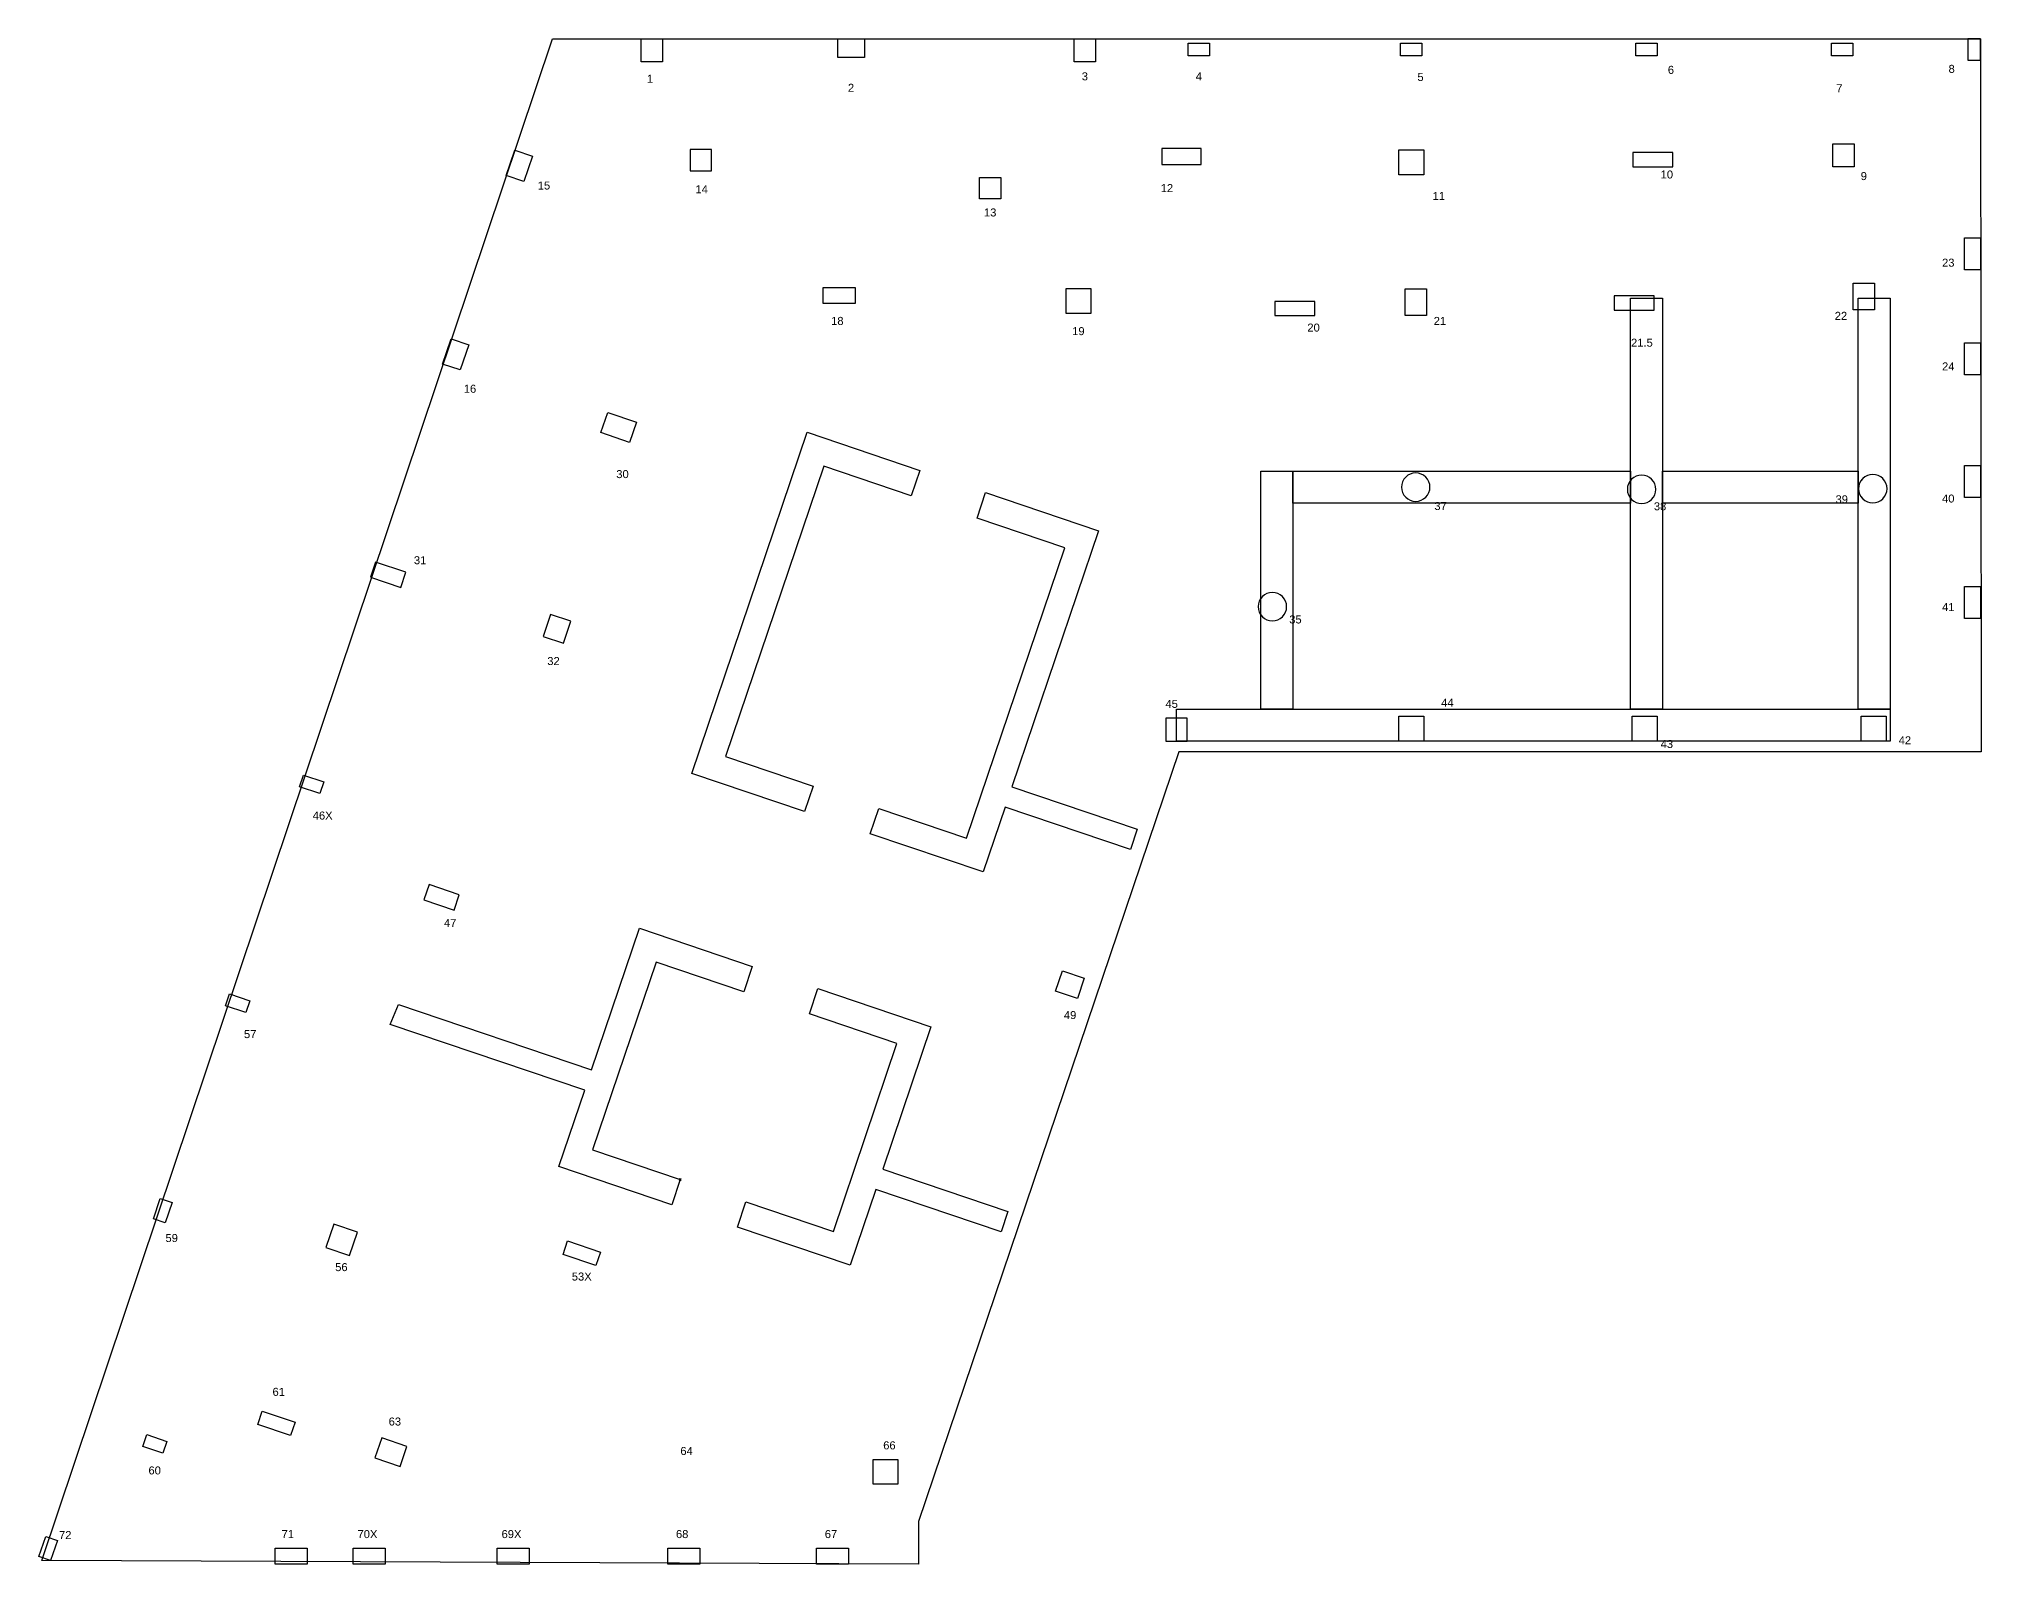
# Model space of a CAD drawing. Header units: inches. Extents: x 30 to 12637, y 0 to 49076.
# Drawn here: x 10451 to 12635, y 9000 to 10716 of the extents above; entities that cross this region are included whole.
import ezdxf

# ---------------------------------------------------------------- set-up
doc = ezdxf.new("R2010")
doc.units = ezdxf.units.IN
doc.header["$MEASUREMENT"] = 0
doc.header["$PDMODE"] = 35
for name, color, linetype in [('BEAM', 4, 'Continuous'), ('DATUM', 6, 'Continuous'), ('SLAB-RESIDENTIAL', 6, 'Continuous'), ('WALL', 1, 'Continuous')]:
    doc.layers.add(name, color=color, linetype=linetype)
doc.layers.add('COL-IDEN', color=171, linetype='Continuous', lineweight=30)
doc.layers.add('COLS', color=52, linetype='Continuous', lineweight=20)
doc.styles.add('Arial', font='arial.ttf', dxfattribs={"height": 9})

msp = doc.modelspace()

# ---------------------------------------------------------------- linework, layer by layer
at = {"layer": 'BEAM'}
for points in [[(12240.7, 9962.2), (12240.7, 10424.6), (12276.7, 10424.6), (12276.7, 9962.2), (12240.7, 9962.2)], [(12496.7, 9962.2), (12496.7, 10424.6), (12532.7, 10424.6), (12532.7, 9962.2), (12496.7, 9962.2)], [(11861.1, 9962.2), (11825.1, 9962.2), (11825.1, 10229.9), (11861.1, 10229.9)], [(11861.1, 10229.9), (12240.7, 10229.9), (12240.7, 10193.9), (11861.1, 10193.9)], [(12276.7, 10229.9), (12496.7, 10229.9), (12496.7, 10193.9), (12276.7, 10193.9)]]:
    msp.add_lwpolyline(points, close=True, dxfattribs=at)
at = {"layer": 'COLS', "lineweight": 30}
for points in [[(11128.2, 10690.2), (11128.2, 10716.2), (11152.2, 10716.2), (11152.2, 10690.2)], [(11349.2, 10695.2), (11349.2, 10716.2), (11379.2, 10716.2), (11379.2, 10695.2)], [(11615.2, 10690.2), (11615.2, 10716.2), (11639.2, 10716.2), (11639.2, 10690.2)], [(11743.2, 10697.2), (11743.2, 10711.2), (11767.2, 10711.2), (11767.2, 10697.2)], [(11982.2, 10697.2), (11982.2, 10711.2), (12006.2, 10711.2), (12006.2, 10697.2)], [(12246.7, 10697.2), (12246.7, 10711.2), (12270.7, 10711.2), (12270.7, 10697.2)], [(12466.7, 10697.2), (12466.7, 10711.2), (12490.7, 10711.2), (12490.7, 10697.2)], [(12620.2, 10692.2), (12634.2, 10692.2), (12634.2, 10716.2), (12620.2, 10716.2)], [(10996.3, 10555.9), (10976.4, 10562.6), (10986, 10591.1), (11005.9, 10584.3)], [(11207.2, 10567.6), (11207.2, 10591.6), (11183.2, 10591.6), (11183.2, 10567.6)], [(11207.2, 10567.6), (11207.2, 10591.6), (11183.2, 10591.6), (11183.2, 10567.6)], [(11757.8, 10575), (11757.8, 10593), (11713.8, 10593), (11713.8, 10575)], [(11980.2, 10563.2), (11980.2, 10591.2), (12008.2, 10591.2), (12008.2, 10563.2)], [(11508.7, 10536.3), (11508.7, 10560.3), (11532.7, 10560.3), (11532.7, 10536.3)], [(12616.2, 10456.2), (12616.2, 10492.2), (12634.2, 10492.2), (12634.2, 10456.2)], [(11332.9, 10418.6), (11332.9, 10436.6), (11368.9, 10436.6), (11368.9, 10418.6)], [(11605.9, 10407.2), (11605.9, 10435.2), (11633.9, 10435.2), (11633.9, 10407.2)], [(11885.7, 10404.8), (11885.7, 10420.8), (11840.7, 10420.8), (11840.7, 10404.8)], [(11987.2, 10405.1), (11987.2, 10435.1), (12011.2, 10435.1), (12011.2, 10405.1)], [(12267.2, 10411.1), (12267.2, 10427.1), (12222.2, 10427.1), (12222.2, 10411.1)], [(12491.2, 10411.2), (12491.2, 10441.2), (12515.2, 10441.2), (12515.2, 10411.2)], [(10924.6, 10343.7), (10904.7, 10350.4), (10914.3, 10378.9), (10934.2, 10372.1)], [(12616.2, 10338.4), (12616.2, 10374.4), (12634.2, 10374.4), (12634.2, 10338.4)], [(11115, 10262.3), (11082.8, 10273.2), (11090.5, 10295.9), (11122.7, 10285)], [(12616.2, 10200.2), (12616.2, 10236.2), (12634.2, 10236.2), (12634.2, 10200.2)], [(10857.7, 10099.1), (10863.5, 10116.2), (10829.4, 10127.7), (10823.6, 10110.6)], [(12616.2, 10064.2), (12616.2, 10100.2), (12634.2, 10100.2), (12634.2, 10064.2)], [(11040.8, 10036.3), (11049.1, 10061), (11026.3, 10068.6), (11018, 10044)], [(11718.2, 9926.2), (11742.2, 9926.2), (11742.2, 9952.2), (11718.2, 9952.2)], [(11980.2, 9926.2), (11980.2, 9954.2), (12008.2, 9954.2), (12008.2, 9926.2)], [(12500.2, 9926.2), (12500.2, 9954.2), (12528.2, 9954.2), (12528.2, 9926.2)], [(10766.8, 9867.2), (10744, 9874.8), (10748.5, 9888.1), (10771.2, 9880.4)], [(10917.8, 9736.2), (10923.6, 9753.3), (10889.5, 9764.8), (10883.7, 9747.7)], [(11618.7, 9636.7), (11594.1, 9645.1), (11601.8, 9667.8), (11626.4, 9659.5)], [(10683.5, 9620.9), (10660.8, 9628.5), (10665.2, 9641.8), (10688, 9634.1)], [(10592.9, 9384.4), (10579.6, 9388.9), (10587.3, 9411.6), (10600.6, 9407.2)], [(10800, 9347.5), (10808.9, 9374), (10782.4, 9383), (10773.4, 9356.5)], [(11077.2, 9336.3), (11040.3, 9348.8), (11045.4, 9364), (11082.4, 9351.5)], [(10733.8, 9145.1), (10696.9, 9157.6), (10702, 9172.7), (10738.9, 9160.2)], [(10590.3, 9125.4), (10567.5, 9133), (10572, 9146.3), (10594.8, 9138.6)], [(10857, 9110.3), (10864.7, 9133), (10836.3, 9142.6), (10828.6, 9119.9)], [(11388.9, 9090.3), (11388.9, 9118.3), (11416.9, 9118.3), (11416.9, 9090.3)], [(10464, 9004.4), (10450.7, 9008.9), (10458.4, 9031.7), (10471.7, 9027.2)], [(10716.5, 9000.5), (10716.5, 9018.5), (10752.5, 9018.5), (10752.5, 9000.5)], [(10804.1, 9000.5), (10804.1, 9018.5), (10840.1, 9018.5), (10840.1, 9000.5)], [(10966.1, 9000.5), (10966.1, 9018.5), (11002.1, 9018.5), (11002.1, 9000.5)], [(11158.1, 9000.5), (11158.1, 9018.5), (11194.1, 9018.5), (11194.1, 9000.5)], [(11325.4, 9000.5), (11325.4, 9018.5), (11361.4, 9018.5), (11361.4, 9000.5)]]:
    msp.add_lwpolyline(points, close=True, dxfattribs=at)
for points in [[(12015.2, 10211.9, 0.414214), (11999.2, 10227.9, 0.414214), (11983.2, 10211.9, 0.414214), (11999.2, 10195.9, 0.414214)], [(12269.2, 10209.4, 0.414214), (12253.2, 10225.4, 0.414214), (12237.2, 10209.4, 0.414214), (12253.2, 10193.4, 0.414214)], [(12529.2, 10210.2, 0.414214), (12513.2, 10226.2, 0.414214), (12497.2, 10210.2, 0.414214), (12513.2, 10194.2, 0.414214)], [(11854, 10077.5, 0.414214), (11838, 10093.5, 0.414214), (11822, 10077.5, 0.414214), (11838, 10061.5, 0.414214)]]:
    msp.add_lwpolyline(points, format="xyb", close=True, dxfattribs=at)
at = {"layer": 'COLS', "flags": 128}
for points in [[(12505.1, 10224), (12505.1, 10224), (12504, 10223.3)], [(12507.6, 10225.2), (12507.6, 10225.1), (12506.4, 10224.7)], [(12502.9, 10222.4), (12502.8, 10222.3), (12501.9, 10221.5)], [(12501.9, 10198.8), (12502.8, 10198), (12502.9, 10198)], [(12504, 10197.1), (12505.1, 10196.4), (12505.1, 10196.4)], [(12506.4, 10195.7), (12507.6, 10195.2), (12507.6, 10195.2)]]:
    msp.add_lwpolyline(points, close=True, dxfattribs=at)
at = {"layer": 'COLS'}
for points in [[(12510.2, 10225.9), (12509, 10225.6)], [(12497.5, 10212.9), (12497.4, 10212.4)], [(12497.4, 10208), (12497.5, 10207.4)], [(12498.2, 10215.6), (12497.8, 10214.6)], [(12497.8, 10205.8), (12498.2, 10204.8)], [(12499.3, 10218.1), (12498.8, 10217.1)], [(12498.8, 10203.3), (12499.3, 10202.3)], [(12500.9, 10220.4), (12500.1, 10219.4)], [(12500.1, 10200.9), (12500.9, 10200)], [(12509, 10194.7), (12510.2, 10194.5)], [(11742.2, 9952.2), (11742.3, 9952.2), (11742.3, 9926.2)]]:
    msp.add_lwpolyline(points, close=True, dxfattribs=at)
at = {"layer": 'DATUM'}
msp.add_point((11172, 9433.1), dxfattribs=at)
at = {"layer": 'SLAB-RESIDENTIAL'}
msp.add_lwpolyline([(10454, 9004.5), (11028.3, 10716.2), (12634.2, 10716.2), (12635.1, 9914.2), (11732.6, 9914.2), (11439.9, 9048.5), (11439.9, 9000.5)], close=True, dxfattribs=at)
at = {"layer": 'WALL'}
for points in [[(11314.7, 10273.7), (11441.6, 10230.8), (11431.9, 10202.1), (11333.4, 10235.4), (11223, 9908.8), (11321.5, 9875.5), (11311.9, 9847.1), (11185, 9890)], [(11515.5, 10205.8), (11642.5, 10162.9), (11545.1, 9874.7), (11686, 9827.1), (11678.3, 9804.3), (11537.4, 9852), (11512.8, 9779.2), (11385.8, 9822.1), (11395.4, 9850.5), (11494, 9817.2), (11604.4, 10143.8), (11505.8, 10177.1)], [(11253, 9672.8), (11243.6, 9644.3), (11144.9, 9677.7), (11073.5, 9466.4), (11172, 9433.1), (11162.4, 9404.7), (11035.4, 9447.6), (11064.6, 9533.8), (10845.9, 9607.6), (10855.3, 9629.8), (11072.3, 9556.5), (11126.1, 9715.7)], [(11326.9, 9647.8), (11453.8, 9604.9), (11399.7, 9444.8), (11540.6, 9397.1), (11532.9, 9374.4), (11392, 9422), (11363.2, 9336.8), (11236.3, 9379.7), (11245.9, 9408.1), (11344.4, 9374.8), (11415.8, 9586.1), (11317.3, 9619.4)]]:
    msp.add_lwpolyline(points, close=True, dxfattribs=at)

# ---------------------------------------------------------------- texts
at = {"layer": 'COL-IDEN', "lineweight": 9, "char_height": 9, "attachment_point": 1, "style": 'Arial'}
for s, insert, width in [('6', (12282.7, 10685.8), 8.484), ('8', (12598.4, 10686.9), 19.998), ('1', (11134.5, 10675.8), 8.484), ('2', (11360.6, 10665.6), 8.484), ('3', (11623.6, 10678.5), 8.484), ('4', (11751.8, 10678.5), 8.484), ('5', (12001.1, 10677.8), 8.484), ('7', (12472.1, 10665.1), 8.484), ('15', (11011.8, 10555.7), 16.968), ('14', (11189.1, 10551.5), 16.968), ('12', (11712.4, 10552.8), 16.968), ('11', (12018.1, 10543.9), 16.968), ('13', (11513.6, 10525.4), 16.968), ('23', (12591.1, 10468.9), 16.968), ('18', (11341.7, 10403.4), 16.968), ('21', (12019.4, 10403.4), 16.968), ('22', (12470.4, 10409.1), 16.968), ('19', (11612.8, 10391.9), 16.968), ('20', (11877.3, 10395.9), 16.968), ('21.5', (12241.3, 10378.9), 19.998), ('24', (12591.1, 10352.2), 16.968), ('16', (10928.6, 10327.1), 16.968), ('30', (11100.1, 10231.1), 16.968), ('39', (12471.3, 10202.7), 16.968), ('40', (12591.1, 10203.6), 16.968), ('37', (12020.1, 10195.2), 16.968), ('38', (12267, 10194.9), 16.968), ('31', (10872.5, 10134.2), 16.968), ('41', (12591.1, 10081.5), 16.968), ('35', (11856.9, 10067.6), 16.968), ('32', (11022.5, 10020.8), 16.968), ('45', (11717.7, 9972.6), 16.968), ('44', (12027.8, 9974), 16.968), ('42', (12542.3, 9931.7), 16.968), ('46X', (10758.7, 9847), 26.967), ('47', (10906.3, 9726.2), 16.968), ('49', (11603.5, 9622.6), 16.968), ('57', (10681.4, 9601.2), 16.968), ('59', (10593.1, 9371.8), 16.968), ('56', (10784, 9339.1), 16.968), ('53X', (11050.1, 9328.5), 26.967), ('61', (10713.5, 9198.8), 16.968), ('63', (10844.1, 9165.4), 16.968), ('64', (11172.2, 9132.3), 19.998), ('66', (11400.3, 9138.6), 16.968), ('60', (10574, 9110.4), 16.968), ('72', (10473.4, 9037.7), 16.968), ('71', (10723.7, 9038.8), 16.968), ('70X', (10809.1, 9038.8), 26.967), ('69X', (10971.1, 9038.8), 26.967), ('68', (11167.2, 9038.8), 16.968), ('67', (11334.6, 9038.8), 16.968)]:
    msp.add_mtext(s, dxfattribs=dict(at, insert=insert, width=width))

# ---------------------------------------------------------------- next in the draw order: texts
at = {"layer": 'COL-IDEN', "lineweight": 9, "char_height": 9, "width": 16.968, "attachment_point": 1, "style": 'Arial', "bg_fill": 3, "box_fill_scale": 1.25, "bg_fill_color": 9, "bg_fill_true_color": 13158600, "bg_fill_transparency": 0}
for s, insert in [('10', (12274.6, 10568.1)), ('9', (12499.6, 10566.3)), ('43', (12274.6, 9927.5))]:
    msp.add_mtext(s, dxfattribs=dict(at, insert=insert))

# ---------------------------------------------------------------- next in the draw order: linework, layer by layer
at = {"layer": 'BEAM'}
msp.add_lwpolyline([(11730.2, 9926.2), (11730.2, 9962.2), (12532.7, 9962.2), (12532.7, 9926.2), (11730.2, 9926.2)], close=True, dxfattribs=at)
at = {"layer": 'COLS', "lineweight": 30}
for points in [[(12468.2, 10572.2), (12468.2, 10598.2), (12492.2, 10598.2), (12492.2, 10572.2)], [(12288.5, 10572.2), (12288.5, 10588.2), (12243.5, 10588.2), (12243.5, 10572.2)], [(12242.6, 9926.2), (12242.6, 9954.2), (12270.6, 9954.2), (12270.6, 9926.2)]]:
    msp.add_lwpolyline(points, close=True, dxfattribs=at)

doc.saveas('drawing.dxf')
